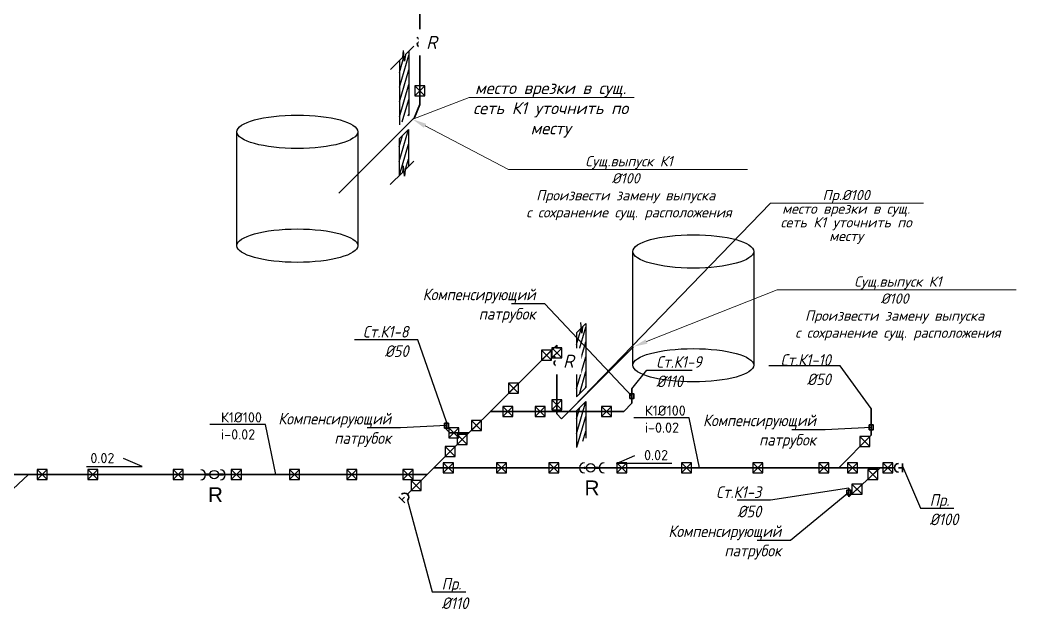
# Model space of a CAD drawing. Header units: millimetres. Extents: x -10178924 to 11692288, y -947381 to 58396.
# Drawn here: x -124440 to -102690, y 10861 to 23847 of the extents above; entities that cross this region are included whole.
import ezdxf
from ezdxf import colors
from ezdxf.entities.mleader import LeaderData, LeaderLine
from ezdxf.enums import TextEntityAlignment as Align
from ezdxf.math import Vec2, Vec3

# ---------------------------------------------------------------- set-up
doc = ezdxf.new("R2010")
doc.units = ezdxf.units.MM
for name, color, linetype in [('!!!!!площадь', 210, 'Continuous'), ('_надписи канализация', 7, 'Continuous'), ('PDF _PDF _ЗАЛИВКА', 7, 'Continuous'), ('ВК_Выноски', 7, 'Continuous')]:
    doc.layers.add(name, color=color, linetype=linetype)
for name, color, linetype, lineweight in [('_канализация', 7, 'Continuous', 70), ('PDF _Текст', 7, 'Continuous', 5), ('ВК_ К1', 24, 'Continuous', 35), ('К1ку', 244, 'Continuous', 35)]:
    doc.layers.add(name, color=color, linetype=linetype, lineweight=lineweight)
doc.styles.add('GOST 2.304', font='isocpeur.ttf')
doc.styles.add('Gost_', font='isocpeur.ttf', dxfattribs={"width": 0.8, "height": 250})
doc.styles.add('ISOCPEUR', font='isocpeui.ttf', dxfattribs={"width": 0.9})
doc.styles.add('PDF ArialMT', font='arial.ttf')
doc.styles.add('ОЛЬГА', font='isocpeui.ttf', dxfattribs={"height": 280})

# ---------------------------------------------------------------- blocks, each defined once
blk = doc.blocks.new('_None')
blk = doc.blocks.new('*U2746')
at = {"color": 0, "lineweight": -2}
for p, q in [((215, -115), (215, 115)), ((215, 0), (115, 0))]:
    blk.add_line(p, q, dxfattribs=at)
blk.add_arc((115, 0), 115, 90, 270, dxfattribs=at)
at = {"color": 18, "lineweight": 40, "true_color": 0x050505, "style": 'Gost_', "width": 0.8, "flags": 1}
blk.add_attdef('ДИАМЕТР', text='', height=2.5, dxfattribs=at).set_placement((-24, 39), align=Align.MIDDLE_CENTER)
blk = doc.blocks.new('*U2748')
at = {"color": 0, "lineweight": -2}
for p, q in [((215, -115), (215, 115)), ((215, 0), (115, 0))]:
    blk.add_line(p, q, dxfattribs=at)
blk.add_arc((115, 0), 115, 90, 270, dxfattribs=at)
at = {"color": 18, "lineweight": 40, "true_color": 0x050505, "style": 'Gost_', "width": 0.8, "flags": 1}
blk.add_attdef('ДИАМЕТР', text='', height=2.5, dxfattribs=at).set_placement((-24, 39), align=Align.MIDDLE_CENTER)

msp = doc.modelspace()

# ---------------------------------------------------------------- hatches: boundary and pattern name
at = {"layer": '_надписи канализация'}
h = msp.add_hatch(dxfattribs=at)
h.set_pattern_fill('ANSI31', color=256, scale=50, angle=-75, style=0)
h.set_pattern_definition([(73.833235, (-230521.935, -89068.04), (-97.214124, -17.839124), [])])
h.paths.add_polyline_path([(-116157.4, 23108.4), (-116087.6, 23178.2), (-116087.6, 21799), (-116287.8, 21598.9), (-116287.8, 22978), (-116210.8, 23055), (-116195.4, 23195.6), (-116181.3, 23043.3), (-116181.3, 23017)])
h.paths.add_polyline_path([(-116292, 21294.6), (-116091.9, 21494.8), (-116091.7, 21494.9), (-116091.9, 20706.5), (-116163.1, 20636.3), (-116195.2, 20725.9), (-116215, 20583.4), (-116292, 20506.4)])
h = msp.add_hatch(dxfattribs=at)
h.set_pattern_fill('ANSI31', color=256, scale=50, angle=-75, style=0)
h.set_pattern_definition([(73.833235, (-226710.16, -94921.61), (-97.214124, -17.839124), [])])
h.paths.add_polyline_path([(-112345.7, 17254.8), (-112275.9, 17324.6), (-112275.9, 15945.5), (-112476, 15745.3), (-112476, 17124.5), (-112399.1, 17201.4), (-112383.7, 17342), (-112369.5, 17189.7), (-112369.5, 17163.4)])
h.paths.add_polyline_path([(-112480.3, 15441.1), (-112280.1, 15641.2), (-112280, 15641.3), (-112280.1, 14853), (-112351.3, 14782.8), (-112383.5, 14872.3), (-112403.2, 14729.9), (-112480.3, 14652.8)])

# ---------------------------------------------------------------- linework, layer by layer
for p, q in [((-115954.7, 22436.1, -2956.2), (-115739.1, 22220.6, -2956.2)), ((-115739.1, 22436.1, -2956.2), (-115954.7, 22220.6, -2956.2)), ((-119782.9, 18996.6), (-119782.9, 21446.9)), ((-117183.2, 21446.9), (-117183.2, 18996.6)), ((-111268.7, 16423.3, -2956.2), (-111268.7, 18873.6, -2956.2)), ((-108668.9, 18873.6, -2956.2), (-108668.9, 16423.3, -2956.2)), ((-113940.1, 16037.6, -2956.2), (-113724.5, 15822.1, -2956.2)), ((-113724.5, 16037.6, -2956.2), (-113940.1, 15822.1, -2956.2)), ((-113012, 15678.6, -2956.2), (-112796.4, 15463.1, -2956.2)), ((-112796.4, 15678.6, -2956.2), (-113012, 15463.1, -2956.2)), ((-114061.7, 15535.7, -2956.2), (-113846.1, 15320.2, -2956.2)), ((-113846.1, 15535.7, -2956.2), (-114061.7, 15320.2, -2956.2)), ((-113371.3, 15535.7, -2956.2), (-113155.7, 15320.2, -2956.2)), ((-113155.7, 15535.7, -2956.2), (-113371.3, 15320.2, -2956.2)), ((-111944, 15535.7, -2956.2), (-111728.4, 15320.2, -2956.2)), ((-111728.4, 15535.7, -2956.2), (-111944, 15320.2, -2956.2)), ((-114740, 15237.7, -2956.2), (-114524.4, 15022.2, -2956.2)), ((-114524.4, 15237.7, -2956.2), (-114740, 15022.2, -2956.2)), ((-115222.2, 15076, -2956.2), (-115006.6, 14860.5, -2956.2)), ((-115006.6, 15076, -2956.2), (-115222.2, 14860.5, -2956.2)), ((-115045, 14932.8, -2956.2), (-114829.3, 14717.2, -2956.2)), ((-114829.3, 14932.8, -2956.2), (-115045, 14717.2, -2956.2)), ((-106385.9, 14891, -2956.2), (-106170.2, 14675.5, -2956.2)), ((-106170.2, 14891, -2956.2), (-106385.9, 14675.5, -2956.2)), ((-115302.2, 14675.5, -2956.2), (-115086.6, 14460, -2956.2)), ((-115086.6, 14675.5, -2956.2), (-115302.2, 14460, -2956.2)), ((-121821.3, 14245.3), (-122218.3, 14420.7)), ((-111620, 14309.4), (-111222.9, 14484.7)), ((-124078.3, 14178.1, -2956.2), (-123862.7, 13962.6, -2956.2)), ((-123862.7, 14178.1, -2956.2), (-124078.3, 13962.6, -2956.2)), ((-123012.4, 14245.3), (-121821.3, 14245.3)), ((-122984.6, 14178.1, -2956.2), (-122769, 13962.6, -2956.2)), ((-122769, 14178.1, -2956.2), (-122984.6, 13962.6, -2956.2)), ((-121154, 14178.1, -2956.2), (-120938.3, 13962.6, -2956.2)), ((-120938.3, 14178.1, -2956.2), (-121154, 13962.6, -2956.2)), ((-119901, 14178.1, -2956.2), (-119685.4, 13962.6, -2956.2)), ((-119685.4, 14178.1, -2956.2), (-119901, 13962.6, -2956.2)), ((-118648.1, 14178.1, -2956.2), (-118432.5, 13962.6, -2956.2)), ((-118432.5, 14178.1, -2956.2), (-118648.1, 13962.6, -2956.2)), ((-117416.4, 14178.1, -2956.2), (-117200.8, 13962.6, -2956.2)), ((-117200.8, 14178.1, -2956.2), (-117416.4, 13962.6, -2956.2)), ((-116210, 14178.1, -2956.2), (-115994.3, 13962.6, -2956.2)), ((-115994.3, 14178.1, -2956.2), (-116210, 13962.6, -2956.2)), ((-115342.5, 14323.9, -2956.2), (-115126.9, 14108.4, -2956.2)), ((-115126.9, 14323.9, -2956.2), (-115342.5, 14108.4, -2956.2)), ((-114201.2, 14323.9, -2956.2), (-113985.6, 14108.4, -2956.2)), ((-113985.6, 14323.9, -2956.2), (-114201.2, 14108.4, -2956.2)), ((-113072.3, 14323.9, -2956.2), (-112856.7, 14108.4, -2956.2)), ((-112856.7, 14323.9, -2956.2), (-113072.3, 14108.4, -2956.2)), ((-110428.9, 14309.4), (-111620, 14309.4)), ((-111609.3, 14323.9, -2956.2), (-111393.6, 14108.4, -2956.2)), ((-111393.6, 14323.9, -2956.2), (-111609.3, 14108.4, -2956.2)), ((-110223, 14323.9, -2956.2), (-110007.4, 14108.4, -2956.2)), ((-110007.4, 14323.9, -2956.2), (-110223, 14108.4, -2956.2)), ((-108687.4, 14323.9, -2956.2), (-108471.8, 14108.4, -2956.2)), ((-108471.8, 14323.9, -2956.2), (-108687.4, 14108.4, -2956.2)), ((-107271.1, 14323.9, -2956.2), (-107055.5, 14108.4, -2956.2)), ((-107055.5, 14323.9, -2956.2), (-107271.1, 14108.4, -2956.2)), ((-106651.5, 14323.9, -2956.2), (-106435.9, 14108.4, -2956.2)), ((-106435.9, 14323.9, -2956.2), (-106651.5, 14108.4, -2956.2)), ((-106212.3, 14181.6, -2956.2), (-105996.7, 13966.1, -2956.2)), ((-105996.7, 14181.6, -2956.2), (-106212.3, 13966.1, -2956.2)), ((-105891.1, 14323.9, -2956.2), (-105675.5, 14108.4, -2956.2)), ((-105675.5, 14323.9, -2956.2), (-105891.1, 14108.4, -2956.2)), ((-116032.5, 13945.3, -2956.2), (-115816.8, 13729.8, -2956.2)), ((-115816.8, 13945.3, -2956.2), (-116032.5, 13729.8, -2956.2)), ((-106556.2, 13863.9, -2956.2), (-106340.6, 13648.4, -2956.2)), ((-106340.6, 13863.9, -2956.2), (-106556.2, 13648.4, -2956.2))]:
    msp.add_line(p, q)
at = {"elevation": -2956.2}
for points in [[(-115954.7, 22220.6), (-115739.1, 22220.6), (-115739.1, 22436.1), (-115954.7, 22436.1)], [(-113940.1, 15822.1), (-113724.5, 15822.1), (-113724.5, 16037.6), (-113940.1, 16037.6)], [(-113012, 15463.1), (-112796.4, 15463.1), (-112796.4, 15678.6), (-113012, 15678.6)], [(-114061.7, 15320.2), (-113846.1, 15320.2), (-113846.1, 15535.7), (-114061.7, 15535.7)], [(-113371.3, 15320.2), (-113155.7, 15320.2), (-113155.7, 15535.7), (-113371.3, 15535.7)], [(-111944, 15320.2), (-111728.4, 15320.2), (-111728.4, 15535.7), (-111944, 15535.7)], [(-114740, 15022.2), (-114524.4, 15022.2), (-114524.4, 15237.7), (-114740, 15237.7)], [(-115222.2, 14860.5), (-115006.6, 14860.5), (-115006.6, 15076), (-115222.2, 15076)], [(-115045, 14717.2), (-114829.3, 14717.2), (-114829.3, 14932.8), (-115045, 14932.8)], [(-106385.9, 14675.5), (-106170.2, 14675.5), (-106170.2, 14891), (-106385.9, 14891)], [(-115302.2, 14460), (-115086.6, 14460), (-115086.6, 14675.5), (-115302.2, 14675.5)], [(-124078.3, 13962.6), (-123862.7, 13962.6), (-123862.7, 14178.1), (-124078.3, 14178.1)], [(-122984.6, 13962.6), (-122769, 13962.6), (-122769, 14178.1), (-122984.6, 14178.1)], [(-121154, 13962.6), (-120938.3, 13962.6), (-120938.3, 14178.1), (-121154, 14178.1)], [(-119901, 13962.6), (-119685.4, 13962.6), (-119685.4, 14178.1), (-119901, 14178.1)], [(-118648.1, 13962.6), (-118432.5, 13962.6), (-118432.5, 14178.1), (-118648.1, 14178.1)], [(-117416.4, 13962.6), (-117200.8, 13962.6), (-117200.8, 14178.1), (-117416.4, 14178.1)], [(-116210, 13962.6), (-115994.3, 13962.6), (-115994.3, 14178.1), (-116210, 14178.1)], [(-115342.5, 14108.4), (-115126.9, 14108.4), (-115126.9, 14323.9), (-115342.5, 14323.9)], [(-114201.2, 14108.4), (-113985.6, 14108.4), (-113985.6, 14323.9), (-114201.2, 14323.9)], [(-113072.3, 14108.4), (-112856.7, 14108.4), (-112856.7, 14323.9), (-113072.3, 14323.9)], [(-111609.3, 14108.4), (-111393.6, 14108.4), (-111393.6, 14323.9), (-111609.3, 14323.9)], [(-110223, 14108.4), (-110007.4, 14108.4), (-110007.4, 14323.9), (-110223, 14323.9)], [(-108687.4, 14108.4), (-108471.8, 14108.4), (-108471.8, 14323.9), (-108687.4, 14323.9)], [(-107271.1, 14108.4), (-107055.5, 14108.4), (-107055.5, 14323.9), (-107271.1, 14323.9)], [(-106651.5, 14108.4), (-106435.9, 14108.4), (-106435.9, 14323.9), (-106651.5, 14323.9)], [(-106212.3, 13966.1), (-105996.7, 13966.1), (-105996.7, 14181.6), (-106212.3, 14181.6)], [(-105891.1, 14108.4), (-105675.5, 14108.4), (-105675.5, 14323.9), (-105891.1, 14323.9)], [(-116032.5, 13729.8), (-115816.8, 13729.8), (-115816.8, 13945.3), (-116032.5, 13945.3)], [(-106556.2, 13648.4), (-106340.6, 13648.4), (-106340.6, 13863.9), (-106556.2, 13863.9)]]:
    msp.add_lwpolyline(points, close=True, dxfattribs=at)
for centre in [(-118483, 21446.9), (-118483, 18996.6), (-109968.8, 18873.6, -2956.2), (-109968.8, 16423.3, -2956.2)]:
    msp.add_ellipse(centre, major_axis=(1299.9, 0), ratio=0.2763423)
at = {"layer": '_надписи канализация'}
for p, q in [((-116210.7, 23055.1, -2956.2), (-116477.9, 22787.9, -2956.2)), ((-116210.7, 23056, -2956.2), (-116195.4, 23195.6, -2956.2)), ((-116174.2, 22967.3, -2956.2), (-116195.4, 23195.6, -2956.2)), ((-116159, 23106.8, -2956.2), (-116174.2, 22967.3, -2956.2)), ((-116087.6, 23178.2, -2956.2), (-116087.6, 21799, -2956.2)), ((-116287.8, 22978, -2956.2), (-116287.8, 21598.9, -2956.2)), ((-116091.9, 21494.8, -2956.2), (-116292, 21294.6, -2956.2)), ((-116091.9, 21494.8, -2956.2), (-116091.9, 20706.5, -2956.2)), ((-116292, 21294.6, -2956.2), (-116292, 20506.4, -2956.2)), ((-116216.2, 20577.4, -2956.2), (-116200.9, 20717, -2956.2)), ((-116179.7, 20488.6, -2956.2), (-116200.9, 20717, -2956.2)), ((-115978.8, 20813.8, -2956.2), (-116164.4, 20628.2, -2956.2)), ((-116216.2, 20576.4, -2956.2), (-116483.4, 20309.3, -2956.2)), ((-116164.4, 20628.2, -2956.2), (-116179.7, 20488.6, -2956.2)), ((-112275.9, 17324.6, -2956.2), (-112476, 17124.5, -2956.2)), ((-112362.5, 17113.7, -2956.2), (-112383.7, 17342, -2956.2)), ((-112347.2, 17253.3, -2956.2), (-112362.5, 17113.7, -2956.2)), ((-112275.9, 17324.6, -2956.2), (-112275.9, 15945.5, -2956.2)), ((-112476, 17124.5, -2956.2), (-112476, 15745.3, -2956.2)), ((-112275.9, 15945.5, -2956.2), (-112476, 15745.3, -2956.2)), ((-112280.1, 15641.2, -2956.2), (-112480.3, 15441.1, -2956.2)), ((-112280.1, 15641.2, -2956.2), (-112280.1, 14853, -2956.2)), ((-112480.3, 15441.1, -2956.2), (-112480.3, 14652.8, -2956.2))]:
    msp.add_line(p, q, dxfattribs=at)
at = {"layer": 'PDF _PDF _ЗАЛИВКА', "lineweight": 50, "elevation": -2956.2}
for points in [[(-112316, 14220.3), (-112283.1, 14220.3)], [(-112091.1, 14220.3), (-111970.4, 14220.3)], [(-120354.1, 14070.3), (-120474.8, 14070.3)], [(-120411.7, 14070.3), (-120378.8, 14070.3)], [(-120186.8, 14070.3), (-120066.1, 14070.3)], [(-120129.2, 14070.3), (-120162.1, 14070.3)]]:
    msp.add_lwpolyline(points, dxfattribs=at)
at = {"layer": 'PDF _PDF _ЗАЛИВКА', "lineweight": 30}
for centre in [(-120270.5, 14070.3, -2956.2), (-120270.5, 14070.3, -2956.2), (-112174.7, 14216.2, -2956.2)]:
    msp.add_circle(centre, 91.9, dxfattribs=at)
at = {"layer": 'PDF _PDF _ЗАЛИВКА', "lineweight": 25}
for centre, start, end in [((-120561.3, 14066.2, -2956.2), 271.32255, 88.65978), ((-120138.8, 14066.2, -2956.2), 271.32255, 88.65978), ((-112306.4, 14216.2, -2956.2), 91.34022, 268.67745), ((-111883.9, 14216.2, -2956.2), 91.34022, 268.67745)]:
    msp.add_arc(centre, 108.4, start, end, dxfattribs=at)
at = {"layer": 'ВК_ К1', "ltscale": 100}
for p, q in [((-115961.4, 21755.5, -2956.2), (-117592.3, 20124.6, -2956.2)), ((-115961.4, 21755.5, -2956.2), (-117099.7, 20617.2, -2956.2)), ((-112904.2, 16858, -2956.2), (-116114.7, 13647.5, -2956.2)), ((-112800.2, 15274.5, -2956.2), (-111251.8, 16822.9, -2956.2))]:
    msp.add_line(p, q, dxfattribs=at)
at = {"layer": 'ВК_ К1'}
for p, q in [((-106140.5, 15490.3, -2956.2), (-106141.8, 14921.5, -2956.2)), ((-106141.8, 14921.5, -2956.2), (-106836.7, 14216.2, -2956.2)), ((-105644.8, 14216.2, -2956.2), (-115546, 14216.2, -2956.2)), ((-106623.2, 13594.6, -2956.2), (-105950.4, 14216.2, -2956.2)), ((-115691.8, 14070.3, -2956.2), (-137886.6, 14070.3, -2956.2)), ((-124932.9, 13448.7, -2956.2), (-124260.2, 14070.3, -2956.2))]:
    msp.add_line(p, q, dxfattribs=at)
at = {"layer": 'ВК_ К1', "ltscale": 100, "elevation": -2956.2}
for points in [[(-115846.9, 22031.4), (-115846.9, 24628)], [(-115961.4, 21755.5), (-115846.9, 22031.4)], [(-112904.2, 15378.5), (-112904.2, 16858)], [(-112904.2, 15378.5), (-112800.2, 15274.5)]]:
    msp.add_lwpolyline(points, dxfattribs=at)
at = {"layer": 'ВК_ К1', "ltscale": 100}
for centre in [(-115846.9, 23329.7, -2956.2), (-112904.2, 16469.7, -2956.2)]:
    msp.add_circle(centre, 56.6, dxfattribs=at)
for centre in [(-115846.9, 23497.6, -2956.2), (-112904.2, 16637.6, -2956.2)]:
    msp.add_arc(centre, 57.1, 191.71386, 348.28614, dxfattribs=at)
at = {"layer": 'К1ку', "ltscale": 0.1}
for p, q in [((-111290.6, 15604.9, -2956.2), (-111290.6, 15915, -2956.2)), ((-111463, 15427.9, -2956.2), (-111290.6, 15604.9, -2956.2)), ((-114334.2, 15427.9, -2956.2), (-111463, 15427.9, -2956.2)), ((-115274.3, 15041, -2956.2), (-115274.3, 15207.3, -2956.2)), ((-115201.8, 14968.2, -2956.2), (-115274.3, 15041, -2956.2)), ((-114793.9, 14968.2, -2956.2), (-115201.8, 14968.2, -2956.2)), ((-115201.8, 14968.2, -2956.2), (-115201.8, 14968.2, -2956.2)), ((-106623.2, 13594.6, -2956.2), (-106623.2, 13777.9, -2956.2))]:
    msp.add_line(p, q, dxfattribs=at)
at = {"layer": 'К1ку', "ltscale": 0.1, "elevation": -2956.2}
for points in [[(-111333.1, 15708.3), (-111248.2, 15708.3), (-111248.2, 15811.7), (-111333.1, 15811.7)], [(-115316.7, 15072.5), (-115231.8, 15072.5), (-115231.8, 15175.9), (-115316.7, 15175.9)], [(-106183.9, 15035.3), (-106099, 15035.3), (-106099, 15138.7), (-106183.9, 15138.7)], [(-106665.6, 13634.5), (-106580.8, 13634.5), (-106580.8, 13737.9), (-106665.6, 13737.9)]]:
    msp.add_lwpolyline(points, close=True, dxfattribs=at)

# ---------------------------------------------------------------- block references
at = {"layer": 'ВК_ К1', "xscale": 0.8000000000000009, "yscale": 0.8000000000000009, "zscale": 0.8000000000000009}
msp.add_blockref('*U2748', (-105644.8, 14216.2, -2956.2), dxfattribs=at)
at = {"layer": 'ВК_ К1', "xscale": 0.8000000000000009, "yscale": 0.8000000000000009, "zscale": 0.8000000000000009, "rotation": 225}
msp.add_blockref('*U2746', (-116114.7, 13647.5, -2956.2), dxfattribs=at)

# ---------------------------------------------------------------- texts
at = {"layer": '!!!!!площадь', "color": 0, "char_height": 220, "style": 'GOST 2.304'}
for insert, attachment_point in [((-111026.4, 14600.1, -2956.2), 1), ((-122414.8, 14536, -2956.2), 3)]:
    msp.add_mtext('0.02', dxfattribs=dict(at, insert=insert, attachment_point=attachment_point))
at = {"layer": 'PDF _Текст', "char_height": 318.9, "attachment_point": 4, "style": 'PDF ArialMT'}
for insert in [(-112307.6, 13785.5), (-120403.4, 13639.7)]:
    msp.add_mtext('R', dxfattribs=dict(at, insert=insert))

# ---------------------------------------------------------------- leaders
at = {"layer": '!!!!!площадь', "color": 0}
ml = msp.add_multileader_mtext('Standard', dxfattribs=at)
ml.set_content('К1%%C100\\Pi-0.02', style='GOST 2.304')
ml.set_leader_properties()
ml.set_arrow_properties(name='NONE')
ml.build(insert=Vec2(0, 0))
ml.multileader.update_dxf_attribs({"has_dogleg": 0, "text_left_attachment_type": 6, "text_right_attachment_type": 6, "dogleg_length": 0, "arrow_head_size": 250})
ctx = ml.context
ctx.base_point, ctx.char_height, ctx.arrow_head_size, ctx.landing_gap_size, ctx.plane_origin = Vec3(-111111.7, 15294.1, -2956.2), 220, 250, 100, Vec3(-109405, 13791.2, -2956.2)
ctx.left_attachment, ctx.right_attachment = 6, 6
notes = []
notes.append((ctx, [(1, (1, 1, 0), (-110053.7, 15294.1, -2956.2), (-1, 0), 0, [(0, [(-109832.8, 14216.2, -2956.2)], 0, [])])]))
ctx.mtext.insert, ctx.mtext.flow_direction = Vec3(-111011.7, 15558.1, -2956.2), 5
ml = msp.add_multileader_mtext('Standard', dxfattribs=at)
ml.set_content('К1%%C100\\Pi-0.02', style='GOST 2.304')
ml.set_leader_properties()
ml.set_arrow_properties(name='NONE')
ml.build(insert=Vec2(0, 0))
ml.multileader.update_dxf_attribs({"has_dogleg": 0, "text_left_attachment_type": 6, "text_right_attachment_type": 6, "dogleg_length": 0, "arrow_head_size": 250})
ctx = ml.context
ctx.base_point, ctx.char_height, ctx.arrow_head_size, ctx.landing_gap_size, ctx.plane_origin = Vec3(-120223.7, 15148.3, -2956.2), 220, 250, 100, Vec3(-118517, 13645.4, -2956.2)
ctx.left_attachment, ctx.right_attachment = 6, 6
notes.append((ctx, [(1, (1, 1, 0), (-119165.7, 15148.3, -2956.2), (-1, 0), 0, [(0, [(-118944.9, 14070.3, -2956.2)], 0, [])])]))
ctx.mtext.insert, ctx.mtext.flow_direction = Vec3(-120123.7, 15412.3, -2956.2), 5
at = {"layer": '_надписи канализация'}
ml = msp.add_multileader_mtext('Standard', dxfattribs=at)
ml.set_content('место врезки в сущ. сеть К1 уточнить по месту', color=256, style='ОЛЬГА')
ml.set_leader_properties(lineweight=13)
ml.set_arrow_properties(name='NONE')
ml.build(insert=Vec2(0, 0))
ml.multileader.update_dxf_attribs({"text_left_attachment_type": 6, "text_right_attachment_type": 6, "dogleg_length": 100, "arrow_head_size": 300})
ctx = ml.context
ctx.base_point, ctx.char_height, ctx.arrow_head_size, ctx.landing_gap_size, ctx.plane_origin = Vec3(-114688.3, 22181.3, -2956.2), 260, 300, 0.09, Vec3(-122022.3, 22980.7, -2956.2)
ctx.left_attachment, ctx.right_attachment, ctx.text_align_type = 6, 6, 1
notes.append((ctx, [(0, (1, 1, 0), (-114788.3, 22181.3, -2956.2), (1, 0), 100, [(0, [(-116001.7, 21715.2, -2956.2)], 0, [])])]))
ctx.mtext.insert, ctx.mtext.width, ctx.mtext.alignment, ctx.mtext.flow_direction = Vec3(-113035.1, 22519.3, -2956.2), 3415.784, 2, 5
ml = msp.add_multileader_mtext('Standard', dxfattribs=at)
ml.set_content(' Сущ.выпуск К1\\P\\pxqc;%%C100\\PПроизвести замену выпуска\\P с сохранение сущ. расположения', color=256, style='ОЛЬГА')
ml.set_leader_properties(lineweight=13)
ml.build(insert=Vec2(0, 0))
ml.multileader.update_dxf_attribs({"text_left_attachment_type": 6, "text_right_attachment_type": 6, "dogleg_length": 100, "arrow_head_size": 300})
ctx = ml.context
ctx.base_point, ctx.char_height, ctx.arrow_head_size, ctx.landing_gap_size, ctx.plane_origin = Vec3(-113843.2, 20638.1, -2956.2), 220, 300, 0.09, Vec3(-771494.8, -627992.6, -2956.2)
ctx.left_attachment, ctx.right_attachment, ctx.text_align_type = 6, 6, 1
notes.append((ctx, [(0, (1, 1, 0), (-113943.2, 20638.1, -2956.2), (1, 0), 100, [(0, [(-116001.7, 21715.2, -2956.2)], 0, [])])]))
ctx.mtext.insert, ctx.mtext.alignment, ctx.mtext.flow_direction = Vec3(-111420.6, 20924.1, -2956.2), 2, 5
ml = msp.add_multileader_mtext('Standard', dxfattribs=at)
ml.set_content('\\pxsm0.8;Пр.%%C100\\P\\ps*;место врезки в сущ. сеть К1 уточнить по месту', color=256, style='ОЛЬГА')
ml.set_leader_properties(lineweight=13)
ml.set_arrow_properties(name='NONE')
ml.build(insert=Vec2(0, 0))
ml.multileader.update_dxf_attribs({"text_left_attachment_type": 6, "text_right_attachment_type": 6, "dogleg_length": 100, "arrow_head_size": 300})
ctx = ml.context
ctx.base_point, ctx.char_height, ctx.arrow_head_size, ctx.landing_gap_size, ctx.plane_origin = Vec3(-108210.5, 19909.8, -2956.2), 220, 300, 0.09, Vec3(-122478, 9490.7, -2956.2)
ctx.left_attachment, ctx.right_attachment, ctx.text_align_type = 6, 6, 1
notes.append((ctx, [(0, (1, 1, 0), (-108310.5, 19909.8, -2956.2), (1, 0), 100, [(1, [(-112556.9, 15517.8, -2956.2)], 0, [])])]))
ctx.mtext.insert, ctx.mtext.width, ctx.mtext.alignment, ctx.mtext.flow_direction = Vec3(-106681.8, 20195.8, -2956.2), 3158.838, 2, 5
ml = msp.add_multileader_mtext('Standard', dxfattribs=at)
ml.set_content(' Сущ.выпуск К1\\P%%C100\\PПроизвести замену выпуска\\P с сохранение сущ. расположения', color=256, style='ОЛЬГА')
ml.set_leader_properties(lineweight=13)
ml.build(insert=Vec2(0, 0))
ml.multileader.update_dxf_attribs({"text_left_attachment_type": 6, "text_right_attachment_type": 6, "dogleg_length": 100, "arrow_head_size": 300})
ctx = ml.context
ctx.base_point, ctx.char_height, ctx.arrow_head_size, ctx.landing_gap_size, ctx.plane_origin = Vec3(-108061.7, 18049.2, -2956.2), 220, 300, 0.09, Vec3(-772298.5, -630735.2, -2956.2)
ctx.left_attachment, ctx.right_attachment, ctx.text_align_type = 6, 6, 1
notes.append((ctx, [(0, (1, 1, 0), (-108161.7, 18049.2, -2956.2), (1, 0), 100, [(0, [(-111251.8, 16822.9, -2956.2)], 0, [])])]))
ctx.mtext.insert, ctx.mtext.alignment, ctx.mtext.flow_direction = Vec3(-105639.1, 18335.2, -2956.2), 2, 5
at = {"layer": '_надписи канализация', "lineweight": -2}
ml = msp.add_multileader_mtext('Standard', dxfattribs=at)
ml.set_content('\\A1;Гаситель напора', color=256, style='ISOCPEUR')
ml.set_leader_properties(lineweight=13)
ml.set_arrow_properties(name='NONE')
ml.build(insert=Vec2(0, 0))
ml.multileader.update_dxf_attribs({"text_left_attachment_type": 6, "text_right_attachment_type": 6, "dogleg_length": 100, "arrow_head_size": 300, "scale": 100})
ctx = ml.context
ctx.base_point, ctx.scale, ctx.char_height, ctx.arrow_head_size, ctx.landing_gap_size, ctx.plane_origin = Vec3(-133935.6, 12749.9), 100, 250, 300, 0.09, Vec3(-142698.1, 15081)
ctx.left_attachment, ctx.right_attachment, ctx.text_align_type = 6, 6, 1
notes.append((ctx, [(0, (1, 1, 0), (-134035.6, 12749.9), (1, 0), 100, [(1, [(-135708.9, 13639.6)], 0, [])])]))
ctx.mtext.insert, ctx.mtext.width, ctx.mtext.alignment, ctx.mtext.flow_direction = Vec3(-132610.5, 13074.9), 5926.326, 2, 5
ml = msp.add_multileader_mtext('Standard', dxfattribs=at)
ml.set_content('\\A1;Приямок{\\Fisocp3|c204; }800{\\fArial|b0|i0|c204|p34;х}800х800(h)\\P{\\fArial|b0|i0|c204|p34;с\\Fisocp3|c204; }насосом дренажным {\\A0;\\H0.91667x;ГНОМ 10-10\\A1;\\H1.09091x; \\PN=1,1 кВт \\P (1 раб)\\Fisocp3|c204; \\fISOCPEUR|b0|i0|c204|p34;(закрыть рифленым железом)}', color=256, style='ISOCPEUR')
ml.set_leader_properties(lineweight=13)
ml.set_arrow_properties(name='NONE')
ml.build(insert=Vec2(0, 0))
ml.multileader.update_dxf_attribs({"text_left_attachment_type": 6, "text_right_attachment_type": 6, "dogleg_length": 100, "arrow_head_size": 300, "scale": 100})
ctx = ml.context
ctx.base_point, ctx.scale, ctx.char_height, ctx.arrow_head_size, ctx.landing_gap_size, ctx.plane_origin = Vec3(-81834.3, 12117.1), 100, 250, 300, 0.09, Vec3(-80796.3, 12870.7)
ctx.left_attachment, ctx.right_attachment, ctx.text_align_type = 6, 6, 1
notes.append((ctx, [(1, (1, 1, 0), (-76379.4, 12117.1), (-1, 0), 100, [(1, [(-73807.1, 11110)], 0, [])])]))
ctx.mtext.insert, ctx.mtext.width, ctx.mtext.alignment, ctx.mtext.flow_direction = Vec3(-79404.5, 12442.1), 5926.326, 2, 5
at = {"layer": 'ВК_Выноски'}
ml = msp.add_multileader_mtext('Standard', dxfattribs=at)
ml.set_content('{\\W0.9;Ст.К1-8 \\P%%C50}', color=7, style='ISOCPEUR')
ml.set_leader_properties(color=7, linetype='ByLayer', lineweight=-1)
ml.set_arrow_properties(name='NONE')
ml.build(insert=Vec2(0, 0))
ml.multileader.update_dxf_attribs({"text_left_attachment_type": 6, "text_right_attachment_type": 6, "dogleg_length": 0.36, "arrow_head_size": 300})
ctx = ml.context
ctx.base_point, ctx.char_height, ctx.arrow_head_size, ctx.landing_gap_size, ctx.plane_origin = Vec3(-117287.8, 16969.4, -2956.2), 250, 300, 100, Vec3(-110440, -12356, -2956.2)
ctx.left_attachment, ctx.right_attachment, ctx.text_align_type = 6, 6, 2
notes.append((ctx, [(1, (1, 1, 0), (-115888.1, 16969.4, -2956.2), (-1, 0), 100.4, [(0, [(-115274.3, 15207.3, -2956.2)], 0, [])])]))
ctx.mtext.insert, ctx.mtext.width, ctx.mtext.alignment, ctx.mtext.flow_direction = Vec3(-116088.5, 17269.4, -2956.2), 2990.601, 3, 5
ml = msp.add_multileader_mtext('Standard', dxfattribs=at)
ml.set_content('{\\W0.9;Ст.К1-9\\P%%C110 }', color=7, style='ISOCPEUR')
ml.set_leader_properties(color=7, linetype='ByLayer', lineweight=-1)
ml.set_arrow_properties(name='NONE')
ml.build(insert=Vec2(0, 0))
ml.multileader.update_dxf_attribs({"text_left_attachment_type": 6, "text_right_attachment_type": 6, "dogleg_length": 0.36, "arrow_head_size": 300})
ctx = ml.context
ctx.base_point, ctx.char_height, ctx.arrow_head_size, ctx.landing_gap_size, ctx.plane_origin = Vec3(-110863.4, 16319.4, -2956.2), 250, 300, 100, Vec3(-107209.5, -13007, -2956.2)
ctx.left_attachment, ctx.right_attachment = 6, 6
notes.append((ctx, [(0, (1, 1, 0), (-110963.8, 16319.4, -2956.2), (1, 0), 100.4, [(0, [(-111290.6, 15915, -2956.2)], 0, [])])]))
ctx.mtext.insert, ctx.mtext.width, ctx.mtext.defined_height, ctx.mtext.flow_direction = Vec3(-110763.4, 16619.4, -2956.2), 766.604, 2105.1, 5
ml = msp.add_multileader_mtext('Standard', dxfattribs=at)
ml.set_content('{\\W0.9;Ст.К1-10 \\P%%C50 \\P\\P }', color=7, style='ISOCPEUR')
ml.set_leader_properties(color=7, linetype='ByLayer', lineweight=-1)
ml.set_arrow_properties(name='NONE')
ml.build(insert=Vec2(0, 0))
ml.multileader.update_dxf_attribs({"text_left_attachment_type": 6, "text_right_attachment_type": 6, "dogleg_length": 0.36, "arrow_head_size": 300})
ctx = ml.context
ctx.base_point, ctx.char_height, ctx.arrow_head_size, ctx.landing_gap_size, ctx.plane_origin = Vec3(-108317.1, 16412.2, -2956.2), 250, 300, 100, Vec3(-95734, -11184, -2956.2)
ctx.left_attachment, ctx.right_attachment, ctx.text_align_type = 6, 6, 2
notes.append((ctx, [(1, (1, 1, 0), (-106809.1, 16412.2, -2956.2), (-1, 0), 100.4, [(0, [(-106140.5, 15490.3, -2956.2)], 0, [])])]))
ctx.mtext.insert, ctx.mtext.width, ctx.mtext.alignment, ctx.mtext.flow_direction = Vec3(-107009.4, 16662.2, -2956.2), 2900.426, 3, 5
ml = msp.add_multileader_mtext('Standard', dxfattribs=at)
ml.set_content('{\\W0.9;Компенсирующий патрубок}', color=7, style='ISOCPEUR')
ml.set_leader_properties(color=7, linetype='ByLayer', lineweight=-1)
ml.set_arrow_properties(name='NONE')
ml.build(insert=Vec2(0, 0))
ml.multileader.update_dxf_attribs({"text_left_attachment_type": 6, "text_right_attachment_type": 6, "dogleg_length": 0.36, "arrow_head_size": 300})
ctx = ml.context
ctx.base_point, ctx.char_height, ctx.arrow_head_size, ctx.landing_gap_size, ctx.plane_origin = Vec3(-118965, 15074.7, -2956.2), 250, 300, 100, Vec3(-106767, -10868.7, -2956.2)
ctx.left_attachment, ctx.right_attachment, ctx.text_align_type = 6, 6, 2
notes.append((ctx, [(1, (1, 1, 0), (-116264.1, 15074.7, -2956.2), (-1, 0), 100.4, [(0, [(-115274.3, 15124.2, -2956.2)], 0, [])])]))
ctx.mtext.insert, ctx.mtext.width, ctx.mtext.alignment, ctx.mtext.flow_direction = Vec3(-116464.5, 15399.7, -2956.2), 513.532, 3, 5
ml = msp.add_multileader_mtext('Standard', dxfattribs=at)
ml.set_content('{\\W0.9;Компенсирующий патрубок}', color=7, style='ISOCPEUR')
ml.set_leader_properties(color=7, linetype='ByLayer', lineweight=-1)
ml.set_arrow_properties(name='NONE')
ml.build(insert=Vec2(0, 0))
ml.multileader.update_dxf_attribs({"text_left_attachment_type": 6, "text_right_attachment_type": 6, "dogleg_length": 0.36, "arrow_head_size": 300})
ctx = ml.context
ctx.base_point, ctx.char_height, ctx.arrow_head_size, ctx.landing_gap_size, ctx.plane_origin = Vec3(-109832.2, 15037.6, -2956.2), 250, 300, 100, Vec3(-97634.2, -10905.8, -2956.2)
ctx.left_attachment, ctx.right_attachment, ctx.text_align_type = 6, 6, 2
notes.append((ctx, [(1, (1, 1, 0), (-107131.3, 15037.6, -2956.2), (-1, 0), 100.4, [(0, [(-106141.4, 15087, -2956.2)], 0, [])])]))
ctx.mtext.insert, ctx.mtext.width, ctx.mtext.alignment, ctx.mtext.flow_direction = Vec3(-107331.7, 15362.6, -2956.2), 513.532, 3, 5
ml = msp.add_multileader_mtext('Standard', dxfattribs=at)
ml.set_content('{\\W0.9;Пр.\\P%%C100}', color=7, style='ISOCPEUR')
ml.set_leader_properties(color=7, linetype='ByLayer', lineweight=-1)
ml.set_arrow_properties(name='NONE')
ml.build(insert=Vec2(0, 0))
ml.multileader.update_dxf_attribs({"text_left_attachment_type": 6, "text_right_attachment_type": 6, "dogleg_length": 0.36, "arrow_head_size": 300})
ctx = ml.context
ctx.base_point, ctx.char_height, ctx.arrow_head_size, ctx.landing_gap_size, ctx.plane_origin = Vec3(-104984.1, 13348.8, -2956.2), 250, 300, 100, Vec3(-97461.8, -15801.7, -2956.2)
ctx.left_attachment, ctx.right_attachment = 6, 6
notes.append((ctx, [(0, (1, 1, 0), (-105084.5, 13348.8, -2956.2), (1, 0), 100.4, [(0, [(-105472.8, 14251.8, -2956.2)], 0, [])])]))
ctx.mtext.insert, ctx.mtext.width, ctx.mtext.flow_direction = Vec3(-104884.1, 13648.8, -2956.2), 513.532, 5
ml = msp.add_multileader_mtext('Standard', dxfattribs=at)
ml.set_content('{\\W0.9;Ст.К1-3\\P%%C50 }', color=7, style='ISOCPEUR')
ml.set_leader_properties(color=7, linetype='ByLayer', lineweight=-1)
ml.set_arrow_properties(name='NONE')
ml.build(insert=Vec2(0, 0))
ml.multileader.update_dxf_attribs({"text_left_attachment_type": 6, "text_right_attachment_type": 6, "dogleg_length": 0.36, "arrow_head_size": 300})
ctx = ml.context
ctx.base_point, ctx.char_height, ctx.arrow_head_size, ctx.landing_gap_size, ctx.plane_origin = Vec3(-109705, 13518.3, -2956.2), 250, 300, 100, Vec3(-96493.9, -12912.3, -2956.2)
ctx.left_attachment, ctx.right_attachment, ctx.text_align_type = 6, 6, 2
notes.append((ctx, [(1, (1, 1, 0), (-108305.6, 13518.3, -2956.2), (-1, 0), 100.4, [(0, [(-106623.2, 13777.9, -2956.2)], 0, [])])]))
ctx.mtext.insert, ctx.mtext.width, ctx.mtext.alignment, ctx.mtext.flow_direction = Vec3(-108505.9, 13818.3, -2956.2), 513.532, 3, 5
ml = msp.add_multileader_mtext('Standard', dxfattribs=at)
ml.set_content('{\\W0.9;Пр.\\P%%C110}', color=7, style='ISOCPEUR')
ml.set_leader_properties(color=7, linetype='ByLayer', lineweight=-1)
ml.set_arrow_properties(name='NONE')
ml.build(insert=Vec2(0, 0))
ml.multileader.update_dxf_attribs({"text_left_attachment_type": 6, "text_right_attachment_type": 6, "dogleg_length": 0.36, "arrow_head_size": 300})
ctx = ml.context
ctx.base_point, ctx.char_height, ctx.arrow_head_size, ctx.landing_gap_size, ctx.plane_origin = Vec3(-115478.6, 11546.3, -2956.2), 250, 300, 100, Vec3(-107754.2, -16958.2, -2956.2)
ctx.left_attachment, ctx.right_attachment = 6, 6
notes.append((ctx, [(0, (1, 1, 0), (-115579, 11546.3, -2956.2), (1, 0), 100.4, [(0, [(-116114.7, 13517.4, -2956.2)], 0, [])])]))
ctx.mtext.insert, ctx.mtext.width, ctx.mtext.flow_direction = Vec3(-115378.6, 11846.3, -2956.2), 513.532, 5
ml = msp.add_multileader_mtext('Standard', dxfattribs=at)
ml.set_content('{\\W0.9;Компенсирующий патрубок}', color=7, style='ISOCPEUR')
ml.set_leader_properties(color=7, linetype='ByLayer', lineweight=-1)
ml.set_arrow_properties(name='NONE')
ml.build(insert=Vec2(0, 0))
ml.multileader.update_dxf_attribs({"text_left_attachment_type": 6, "text_right_attachment_type": 6, "dogleg_length": 0.36, "arrow_head_size": 300})
ctx = ml.context
ctx.base_point, ctx.char_height, ctx.arrow_head_size, ctx.landing_gap_size, ctx.plane_origin = Vec3(-110577.3, 12653.5, -2956.2), 250, 300, 100, Vec3(-98115.9, -12306.6, -2956.2)
ctx.left_attachment, ctx.right_attachment, ctx.text_align_type = 6, 6, 2
notes.append((ctx, [(1, (1, 1, 0), (-107876.5, 12653.5, -2956.2), (-1, 0), 100.4, [(0, [(-106623.2, 13686.2, -2956.2)], 0, [])])]))
ctx.mtext.insert, ctx.mtext.width, ctx.mtext.alignment, ctx.mtext.flow_direction = Vec3(-108076.8, 12978.5, -2956.2), 513.532, 3, 5
for ctx, leaders in notes:
    for number, flags, end, landing, length, lines in leaders:
        leader = LeaderData()
        leader.index, (leader.has_last_leader_line, leader.has_dogleg_vector, leader.attachment_direction) = number, flags
        leader.last_leader_point, leader.dogleg_vector, leader.dogleg_length = Vec3(end), Vec3(landing), length
        for number, points, colour, breaks in lines:
            line = LeaderLine()
            line.index, line.vertices, line.color, line.breaks = number, Vec3.list(points), colors.encode_raw_color(colour), breaks
            leader.lines.append(line)
        ctx.leaders.append(leader)

# ---------------------------------------------------------------- next in the draw order: texts
at = {"layer": '_канализация', "lineweight": 25, "ltscale": 100, "char_height": 280, "width": 271.854, "attachment_point": 2, "style": 'ОЛЬГА', "bg_fill": 2}
for insert in [(-115596.8, 23510.2, -2956.2), (-112654.1, 16650.2, -2956.2)]:
    msp.add_mtext('R', dxfattribs=dict(at, insert=insert))

# ---------------------------------------------------------------- next in the draw order: linework, layer by layer
for p, q in [((-113230, 16747.7, -2956.2), (-113014.4, 16532.2, -2956.2)), ((-113014.4, 16747.7, -2956.2), (-113230, 16532.2, -2956.2)), ((-113012, 16795.9, -2956.2), (-112796.4, 16580.4, -2956.2)), ((-112796.4, 16795.9, -2956.2), (-113012, 16580.4, -2956.2))]:
    msp.add_line(p, q)
at = {"elevation": -2956.2}
for points in [[(-113230, 16532.2), (-113014.4, 16532.2), (-113014.4, 16747.7), (-113230, 16747.7)], [(-113012, 16580.4), (-112796.4, 16580.4), (-112796.4, 16795.9), (-113012, 16795.9)]]:
    msp.add_lwpolyline(points, close=True, dxfattribs=at)
at = {"layer": '_надписи канализация'}
msp.add_line((-115973.4, 23292.4, -2956.2), (-116159, 23106.8, -2956.2), dxfattribs=at)

# ---------------------------------------------------------------- next in the draw order: leaders
at = {"layer": 'ВК_Выноски'}
ml = msp.add_multileader_mtext('Standard', dxfattribs=at)
ml.set_content('{\\W0.9;Компенсирующий патрубок}', color=7, style='ISOCPEUR')
ml.set_leader_properties(color=7, linetype='ByLayer', lineweight=-1)
ml.set_arrow_properties(name='NONE')
ml.build(insert=Vec2(0, 0))
ml.multileader.update_dxf_attribs({"text_left_attachment_type": 6, "text_right_attachment_type": 6, "dogleg_length": 0.36, "arrow_head_size": 300})
ctx = ml.context
ctx.base_point, ctx.char_height, ctx.arrow_head_size, ctx.landing_gap_size, ctx.plane_origin = Vec3(-115859.4, 17747.6, -2956.2), 250, 300, 100, Vec3(-102783.3, -10232.9, -2956.2)
ctx.left_attachment, ctx.right_attachment, ctx.text_align_type = 6, 6, 2
notes = []
notes.append((ctx, [(1, (1, 1, 0), (-113158.5, 17747.6, -2956.2), (-1, 0), 100.4, [(0, [(-111290.6, 15760, -2956.2)], 0, [])])]))
ctx.mtext.insert, ctx.mtext.width, ctx.mtext.alignment, ctx.mtext.flow_direction = Vec3(-113358.8, 18072.6, -2956.2), 513.532, 3, 5
for ctx, leaders in notes:
    for number, flags, end, landing, length, lines in leaders:
        leader = LeaderData()
        leader.index, (leader.has_last_leader_line, leader.has_dogleg_vector, leader.attachment_direction) = number, flags
        leader.last_leader_point, leader.dogleg_vector, leader.dogleg_length = Vec3(end), Vec3(landing), length
        for number, points, colour, breaks in lines:
            line = LeaderLine()
            line.index, line.vertices, line.color, line.breaks = number, Vec3.list(points), colors.encode_raw_color(colour), breaks
            leader.lines.append(line)
        ctx.leaders.append(leader)

doc.saveas('drawing.dxf')
